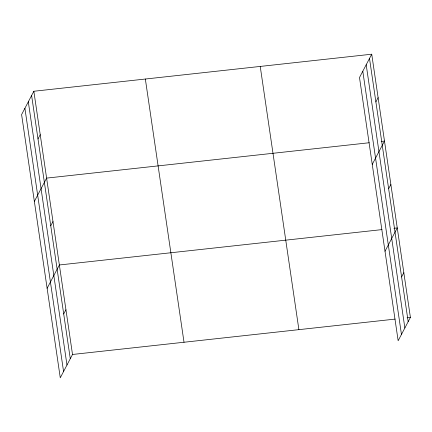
<?xml version="1.0" encoding="UTF-8"?>
<svg xmlns="http://www.w3.org/2000/svg" width="432" height="432" viewBox="0 0 432 432"><rect width="100%" height="100%" fill="white"/><g stroke="black" fill="none" stroke-linecap="round" stroke-linejoin="round"><path stroke-width="0.65" d="M33.847 91.255L21.6 114.577L60.269 377.795L72.511 354.472L33.847 91.255L371.731 54.205L410.4 317.423L398.153 340.745L359.489 77.528L371.731 54.205M37.994 138.937L40.225 134.681M34.36 201.436L46.607 178.114L369.23 142.744M50.755 225.796L52.985 221.546M47.12 288.301L59.368 264.978L381.991 229.603M63.704 313.978L65.939 309.722M375.883 101.887L378.113 97.637M372.249 164.392L384.491 141.07L381.175 141.431M388.643 188.752L390.874 184.496M385.009 251.251L397.251 227.929L393.935 228.296M401.593 276.928L403.828 272.678M72.511 354.472L395.134 319.097M407.079 317.79L410.4 317.423M369.5 58.455L408.17 321.678M366.196 64.751L404.865 327.969M362.794 71.237L401.458 334.454M260.231 66.431L298.895 329.648M145.346 79.029L184.016 342.247M31.612 95.504L70.281 358.722M28.307 101.795L66.976 365.018M24.905 108.281L63.569 371.504"/></g></svg>
